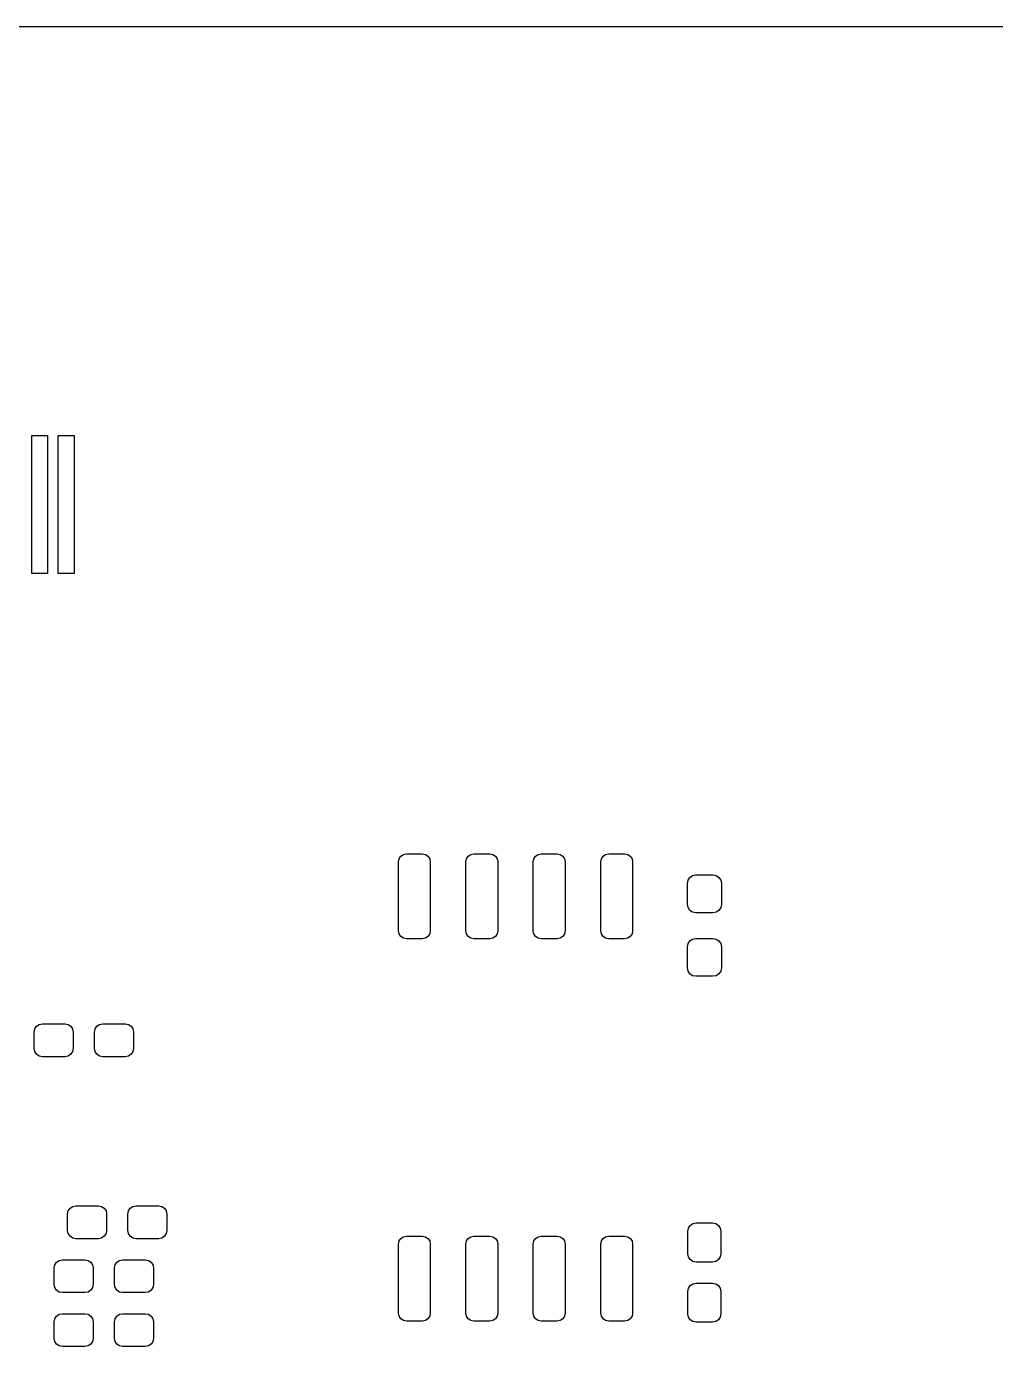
# Model space of a CAD drawing. Extents: x 0.1 to 70, y 0 to 50.
# Drawn here: x 16.8 to 35.05, y 25.18 to 50.05 of the extents above; entities that cross this region are included whole.
import ezdxf

# ---------------------------------------------------------------- set-up
doc = ezdxf.new("R2010")
doc.units = 0

msp = doc.modelspace()

# ---------------------------------------------------------------- linework, layer by layer
at = {"layer": 'Layer 1'}
for p, q in [((0.05, 50.0486), (70.05, 50.0486)), ((16.9, 39.7436), (16.9, 42.3436)), ((16.9, 42.3436), (17.2, 42.3436)), ((17.2, 42.3436), (17.2, 39.7436)), ((17.4, 39.7436), (17.4, 42.3436)), ((17.4, 42.3436), (17.7, 42.3436)), ((17.7, 42.3436), (17.7, 39.7436)), ((17.2, 39.7436), (16.9, 39.7436)), ((17.7, 39.7436), (17.4, 39.7436)), ((23.805, 34.3116), (23.8164, 34.369)), ((23.8164, 34.369), (23.8489, 34.4177)), ((23.8489, 34.4177), (23.8976, 34.4502)), ((23.8976, 34.4502), (23.955, 34.4616)), ((23.955, 34.4616), (24.255, 34.4616)), ((24.255, 34.4616), (24.3124, 34.4502)), ((24.3124, 34.4502), (24.3611, 34.4177)), ((24.3611, 34.4177), (24.3936, 34.369)), ((24.3936, 34.369), (24.405, 34.3116)), ((25.075, 34.3116), (25.0864, 34.369)), ((25.0864, 34.369), (25.1189, 34.4177)), ((25.1189, 34.4177), (25.1676, 34.4502)), ((25.1676, 34.4502), (25.225, 34.4616)), ((25.225, 34.4616), (25.525, 34.4616)), ((25.525, 34.4616), (25.5824, 34.4502)), ((25.5824, 34.4502), (25.6311, 34.4177)), ((25.6311, 34.4177), (25.6636, 34.369)), ((25.6636, 34.369), (25.675, 34.3116)), ((26.345, 34.3116), (26.3564, 34.369)), ((26.3564, 34.369), (26.3889, 34.4177)), ((26.3889, 34.4177), (26.4376, 34.4502)), ((26.4376, 34.4502), (26.495, 34.4616)), ((26.495, 34.4616), (26.795, 34.4616)), ((26.795, 34.4616), (26.8524, 34.4502)), ((26.8524, 34.4502), (26.9011, 34.4177)), ((26.9011, 34.4177), (26.9336, 34.369)), ((26.9336, 34.369), (26.945, 34.3116)), ((27.615, 34.3116), (27.6264, 34.369)), ((27.6264, 34.369), (27.6589, 34.4177)), ((27.6589, 34.4177), (27.7076, 34.4502)), ((27.7076, 34.4502), (27.765, 34.4616)), ((27.765, 34.4616), (28.065, 34.4616)), ((28.065, 34.4616), (28.1224, 34.4502)), ((28.1224, 34.4502), (28.1711, 34.4177)), ((28.1711, 34.4177), (28.2036, 34.369)), ((28.2036, 34.369), (28.215, 34.3116)), ((23.805, 33.0116), (23.805, 34.3116)), ((24.405, 34.3116), (24.405, 33.0116)), ((25.075, 33.0116), (25.075, 34.3116)), ((25.675, 34.3116), (25.675, 33.0116)), ((26.345, 33.0116), (26.345, 34.3116)), ((26.945, 34.3116), (26.945, 33.0116)), ((27.615, 33.0116), (27.615, 34.3116)), ((28.215, 34.3116), (28.215, 33.0116)), ((29.246, 33.9046), (29.2582, 33.9658)), ((29.246, 33.5096), (29.246, 33.9046)), ((29.2582, 33.9658), (29.2929, 34.0177)), ((29.2929, 34.0177), (29.3448, 34.0524)), ((29.3448, 34.0524), (29.406, 34.0646)), ((29.406, 34.0646), (29.726, 34.0646)), ((29.726, 34.0646), (29.7872, 34.0524)), ((29.7872, 34.0524), (29.8391, 34.0177)), ((29.8391, 34.0177), (29.8738, 33.9658)), ((29.8738, 33.9658), (29.886, 33.9046)), ((29.886, 33.9046), (29.886, 33.5096)), ((29.2582, 33.4484), (29.246, 33.5096)), ((29.2929, 33.3965), (29.2582, 33.4484)), ((29.3448, 33.3618), (29.2929, 33.3965)), ((29.406, 33.3496), (29.3448, 33.3618)), ((29.726, 33.3496), (29.406, 33.3496)), ((29.7872, 33.3618), (29.726, 33.3496)), ((29.8391, 33.3965), (29.7872, 33.3618)), ((29.8738, 33.4484), (29.8391, 33.3965)), ((29.886, 33.5096), (29.8738, 33.4484)), ((23.8164, 32.9542), (23.805, 33.0116)), ((23.8489, 32.9055), (23.8164, 32.9542)), ((23.8976, 32.873), (23.8489, 32.9055)), ((23.955, 32.8616), (23.8976, 32.873)), ((24.255, 32.8616), (23.955, 32.8616)), ((24.3124, 32.873), (24.255, 32.8616)), ((24.3611, 32.9055), (24.3124, 32.873)), ((24.3936, 32.9542), (24.3611, 32.9055)), ((24.405, 33.0116), (24.3936, 32.9542)), ((25.0864, 32.9542), (25.075, 33.0116)), ((25.1189, 32.9055), (25.0864, 32.9542)), ((25.1676, 32.873), (25.1189, 32.9055)), ((25.225, 32.8616), (25.1676, 32.873)), ((25.525, 32.8616), (25.225, 32.8616)), ((25.5824, 32.873), (25.525, 32.8616)), ((25.6311, 32.9055), (25.5824, 32.873)), ((25.6636, 32.9542), (25.6311, 32.9055)), ((25.675, 33.0116), (25.6636, 32.9542)), ((26.3564, 32.9542), (26.345, 33.0116)), ((26.3889, 32.9055), (26.3564, 32.9542)), ((26.4376, 32.873), (26.3889, 32.9055)), ((26.495, 32.8616), (26.4376, 32.873)), ((26.795, 32.8616), (26.495, 32.8616)), ((26.8524, 32.873), (26.795, 32.8616)), ((26.9011, 32.9055), (26.8524, 32.873)), ((26.9336, 32.9542), (26.9011, 32.9055)), ((26.945, 33.0116), (26.9336, 32.9542)), ((27.6264, 32.9542), (27.615, 33.0116)), ((27.6589, 32.9055), (27.6264, 32.9542)), ((27.7076, 32.873), (27.6589, 32.9055)), ((27.765, 32.8616), (27.7076, 32.873)), ((28.065, 32.8616), (27.765, 32.8616)), ((28.1224, 32.873), (28.065, 32.8616)), ((28.1711, 32.9055), (28.1224, 32.873)), ((28.2036, 32.9542), (28.1711, 32.9055)), ((28.215, 33.0116), (28.2036, 32.9542)), ((29.2929, 32.8227), (29.3448, 32.8574)), ((29.3448, 32.8574), (29.406, 32.8696)), ((29.406, 32.8696), (29.726, 32.8696)), ((29.726, 32.8696), (29.7872, 32.8574)), ((29.7872, 32.8574), (29.8391, 32.8227)), ((29.246, 32.7096), (29.2582, 32.7708)), ((29.246, 32.3146), (29.246, 32.7096)), ((29.2582, 32.7708), (29.2929, 32.8227)), ((29.8391, 32.8227), (29.8738, 32.7708)), ((29.8738, 32.7708), (29.886, 32.7096)), ((29.886, 32.7096), (29.886, 32.3146)), ((29.2582, 32.2534), (29.246, 32.3146)), ((29.2929, 32.2015), (29.2582, 32.2534)), ((29.3448, 32.1668), (29.2929, 32.2015)), ((29.406, 32.1546), (29.3448, 32.1668)), ((29.726, 32.1546), (29.406, 32.1546)), ((29.7872, 32.1668), (29.726, 32.1546)), ((29.8391, 32.2015), (29.7872, 32.1668)), ((29.8738, 32.2534), (29.8391, 32.2015)), ((29.886, 32.3146), (29.8738, 32.2534)), ((16.947, 31.1056), (16.9588, 31.1649)), ((16.947, 30.7956), (16.947, 31.1056)), ((16.9588, 31.1649), (16.9924, 31.2152)), ((16.9924, 31.2152), (17.0427, 31.2488)), ((17.0427, 31.2488), (17.102, 31.2606)), ((17.102, 31.2606), (17.527, 31.2606)), ((17.527, 31.2606), (17.5863, 31.2488)), ((17.5863, 31.2488), (17.6366, 31.2152)), ((17.6366, 31.2152), (17.6702, 31.1649)), ((17.6702, 31.1649), (17.682, 31.1056)), ((17.682, 31.1056), (17.682, 30.7956)), ((18.082, 31.1056), (18.0938, 31.1649)), ((18.082, 30.7956), (18.082, 31.1056)), ((18.0938, 31.1649), (18.1274, 31.2152)), ((18.1274, 31.2152), (18.1777, 31.2488)), ((18.1777, 31.2488), (18.237, 31.2606)), ((18.237, 31.2606), (18.662, 31.2606)), ((18.662, 31.2606), (18.7213, 31.2488)), ((18.7213, 31.2488), (18.7716, 31.2152)), ((18.7716, 31.2152), (18.8052, 31.1649)), ((18.8052, 31.1649), (18.817, 31.1056)), ((18.817, 31.1056), (18.817, 30.7956)), ((16.9588, 30.7363), (16.947, 30.7956)), ((16.9924, 30.686), (16.9588, 30.7363)), ((17.0427, 30.6524), (16.9924, 30.686)), ((17.102, 30.6406), (17.0427, 30.6524)), ((17.527, 30.6406), (17.102, 30.6406)), ((17.5863, 30.6524), (17.527, 30.6406)), ((17.6366, 30.686), (17.5863, 30.6524)), ((17.6702, 30.7363), (17.6366, 30.686)), ((17.682, 30.7956), (17.6702, 30.7363)), ((18.0938, 30.7363), (18.082, 30.7956)), ((18.1274, 30.686), (18.0938, 30.7363)), ((18.1777, 30.6524), (18.1274, 30.686)), ((18.237, 30.6406), (18.1777, 30.6524)), ((18.662, 30.6406), (18.237, 30.6406)), ((18.7213, 30.6524), (18.662, 30.6406)), ((18.7716, 30.686), (18.7213, 30.6524)), ((18.8052, 30.7363), (18.7716, 30.686)), ((18.817, 30.7956), (18.8052, 30.7363)), ((17.576, 27.6766), (17.5878, 27.7359)), ((17.576, 27.3666), (17.576, 27.6766)), ((17.5878, 27.7359), (17.6214, 27.7862)), ((17.6214, 27.7862), (17.6717, 27.8198)), ((17.6717, 27.8198), (17.731, 27.8316)), ((17.731, 27.8316), (18.156, 27.8316)), ((18.156, 27.8316), (18.2153, 27.8198)), ((18.2153, 27.8198), (18.2656, 27.7862)), ((18.2656, 27.7862), (18.2992, 27.7359)), ((18.2992, 27.7359), (18.311, 27.6766)), ((18.311, 27.6766), (18.311, 27.3666)), ((18.711, 27.6766), (18.7228, 27.7359)), ((18.711, 27.3666), (18.711, 27.6766)), ((18.7228, 27.7359), (18.7564, 27.7862)), ((18.7564, 27.7862), (18.8067, 27.8198)), ((18.8067, 27.8198), (18.866, 27.8316)), ((18.866, 27.8316), (19.291, 27.8316)), ((19.291, 27.8316), (19.3503, 27.8198)), ((19.3503, 27.8198), (19.4006, 27.7862)), ((19.4006, 27.7862), (19.4342, 27.7359)), ((19.4342, 27.7359), (19.446, 27.6766)), ((19.446, 27.6766), (19.446, 27.3666)), ((17.5878, 27.3073), (17.576, 27.3666)), ((18.311, 27.3666), (18.2992, 27.3073)), ((18.7228, 27.3073), (18.711, 27.3666)), ((19.446, 27.3666), (19.4342, 27.3073)), ((29.256, 27.3531), (29.2678, 27.4124)), ((29.2678, 27.4124), (29.3014, 27.4627)), ((29.3014, 27.4627), (29.3517, 27.4963)), ((29.3517, 27.4963), (29.411, 27.5081)), ((29.411, 27.5081), (29.721, 27.5081)), ((29.721, 27.5081), (29.7803, 27.4963)), ((29.7803, 27.4963), (29.8306, 27.4627)), ((29.8306, 27.4627), (29.8642, 27.4124)), ((29.8642, 27.4124), (29.876, 27.3531)), ((17.6214, 27.257), (17.5878, 27.3073)), ((17.6717, 27.2234), (17.6214, 27.257)), ((17.731, 27.2116), (17.6717, 27.2234)), ((18.156, 27.2116), (17.731, 27.2116)), ((18.2153, 27.2234), (18.156, 27.2116)), ((18.2656, 27.257), (18.2153, 27.2234)), ((18.2992, 27.3073), (18.2656, 27.257)), ((18.7564, 27.257), (18.7228, 27.3073)), ((18.8067, 27.2234), (18.7564, 27.257)), ((18.866, 27.2116), (18.8067, 27.2234)), ((19.291, 27.2116), (18.866, 27.2116)), ((19.3503, 27.2234), (19.291, 27.2116)), ((19.4006, 27.257), (19.3503, 27.2234)), ((19.4342, 27.3073), (19.4006, 27.257)), ((23.805, 27.1116), (23.8164, 27.169)), ((23.805, 25.8116), (23.805, 27.1116)), ((23.8164, 27.169), (23.8489, 27.2177)), ((23.8489, 27.2177), (23.8976, 27.2502)), ((23.8976, 27.2502), (23.955, 27.2616)), ((23.955, 27.2616), (24.255, 27.2616)), ((24.255, 27.2616), (24.3124, 27.2502)), ((24.3124, 27.2502), (24.3611, 27.2177)), ((24.3611, 27.2177), (24.3936, 27.169)), ((24.3936, 27.169), (24.405, 27.1116)), ((24.405, 27.1116), (24.405, 25.8116)), ((25.075, 27.1116), (25.0864, 27.169)), ((25.075, 25.8116), (25.075, 27.1116)), ((25.0864, 27.169), (25.1189, 27.2177)), ((25.1189, 27.2177), (25.1676, 27.2502)), ((25.1676, 27.2502), (25.225, 27.2616)), ((25.225, 27.2616), (25.525, 27.2616)), ((25.525, 27.2616), (25.5824, 27.2502)), ((25.5824, 27.2502), (25.6311, 27.2177)), ((25.6311, 27.2177), (25.6636, 27.169)), ((25.6636, 27.169), (25.675, 27.1116)), ((25.675, 27.1116), (25.675, 25.8116)), ((26.345, 27.1116), (26.3564, 27.169)), ((26.345, 25.8116), (26.345, 27.1116)), ((26.3564, 27.169), (26.3889, 27.2177)), ((26.3889, 27.2177), (26.4376, 27.2502)), ((26.4376, 27.2502), (26.495, 27.2616)), ((26.495, 27.2616), (26.795, 27.2616)), ((26.795, 27.2616), (26.8524, 27.2502)), ((26.8524, 27.2502), (26.9011, 27.2177)), ((26.9011, 27.2177), (26.9336, 27.169)), ((26.9336, 27.169), (26.945, 27.1116)), ((26.945, 27.1116), (26.945, 25.8116)), ((27.615, 27.1116), (27.6264, 27.169)), ((27.615, 25.8116), (27.615, 27.1116)), ((27.6264, 27.169), (27.6589, 27.2177)), ((27.6589, 27.2177), (27.7076, 27.2502)), ((27.7076, 27.2502), (27.765, 27.2616)), ((27.765, 27.2616), (28.065, 27.2616)), ((28.065, 27.2616), (28.1224, 27.2502)), ((28.1224, 27.2502), (28.1711, 27.2177)), ((28.1711, 27.2177), (28.2036, 27.169)), ((28.2036, 27.169), (28.215, 27.1116)), ((28.215, 27.1116), (28.215, 25.8116)), ((29.256, 26.9281), (29.256, 27.3531)), ((29.876, 27.3531), (29.876, 26.9281)), ((29.2678, 26.8688), (29.256, 26.9281)), ((29.3014, 26.8185), (29.2678, 26.8688)), ((29.8642, 26.8688), (29.8306, 26.8185)), ((29.876, 26.9281), (29.8642, 26.8688)), ((17.322, 26.6606), (17.3338, 26.7199)), ((17.322, 26.3506), (17.322, 26.6606)), ((17.3338, 26.7199), (17.3674, 26.7702)), ((17.3674, 26.7702), (17.4177, 26.8038)), ((17.4177, 26.8038), (17.477, 26.8156)), ((17.477, 26.8156), (17.902, 26.8156)), ((17.902, 26.8156), (17.9613, 26.8038)), ((17.9613, 26.8038), (18.0116, 26.7702)), ((18.0116, 26.7702), (18.0452, 26.7199)), ((18.0452, 26.7199), (18.057, 26.6606)), ((18.057, 26.6606), (18.057, 26.3506)), ((18.457, 26.6606), (18.4688, 26.7199)), ((18.457, 26.3506), (18.457, 26.6606)), ((18.4688, 26.7199), (18.5024, 26.7702)), ((18.5024, 26.7702), (18.5527, 26.8038)), ((18.5527, 26.8038), (18.612, 26.8156)), ((18.612, 26.8156), (19.037, 26.8156)), ((19.037, 26.8156), (19.0963, 26.8038)), ((19.0963, 26.8038), (19.1466, 26.7702)), ((19.1466, 26.7702), (19.1802, 26.7199)), ((19.1802, 26.7199), (19.192, 26.6606)), ((19.192, 26.6606), (19.192, 26.3506)), ((29.3517, 26.7849), (29.3014, 26.8185)), ((29.411, 26.7731), (29.3517, 26.7849)), ((29.721, 26.7731), (29.411, 26.7731)), ((29.7803, 26.7849), (29.721, 26.7731)), ((29.8306, 26.8185), (29.7803, 26.7849)), ((29.3014, 26.3277), (29.3517, 26.3613)), ((29.3517, 26.3613), (29.411, 26.3731)), ((29.411, 26.3731), (29.721, 26.3731)), ((29.721, 26.3731), (29.7803, 26.3613)), ((29.7803, 26.3613), (29.8306, 26.3277)), ((17.3338, 26.2913), (17.322, 26.3506)), ((17.3674, 26.241), (17.3338, 26.2913)), ((17.4177, 26.2074), (17.3674, 26.241)), ((17.477, 26.1956), (17.4177, 26.2074)), ((17.902, 26.1956), (17.477, 26.1956)), ((17.9613, 26.2074), (17.902, 26.1956)), ((18.0116, 26.241), (17.9613, 26.2074)), ((18.0452, 26.2913), (18.0116, 26.241)), ((18.057, 26.3506), (18.0452, 26.2913)), ((18.4688, 26.2913), (18.457, 26.3506)), ((18.5024, 26.241), (18.4688, 26.2913)), ((18.5527, 26.2074), (18.5024, 26.241)), ((18.612, 26.1956), (18.5527, 26.2074)), ((19.037, 26.1956), (18.612, 26.1956)), ((19.0963, 26.2074), (19.037, 26.1956)), ((19.1466, 26.241), (19.0963, 26.2074)), ((19.1802, 26.2913), (19.1466, 26.241)), ((19.192, 26.3506), (19.1802, 26.2913)), ((29.256, 26.2181), (29.2678, 26.2774)), ((29.256, 25.7931), (29.256, 26.2181)), ((29.2678, 26.2774), (29.3014, 26.3277)), ((29.8306, 26.3277), (29.8642, 26.2774)), ((29.8642, 26.2774), (29.876, 26.2181)), ((29.876, 26.2181), (29.876, 25.7931)), ((17.322, 25.6446), (17.3338, 25.7039)), ((17.322, 25.3346), (17.322, 25.6446)), ((17.3338, 25.7039), (17.3674, 25.7542)), ((17.3674, 25.7542), (17.4177, 25.7878)), ((17.4177, 25.7878), (17.477, 25.7996)), ((17.477, 25.7996), (17.902, 25.7996)), ((17.902, 25.7996), (17.9613, 25.7878)), ((17.9613, 25.7878), (18.0116, 25.7542)), ((18.0116, 25.7542), (18.0452, 25.7039)), ((18.0452, 25.7039), (18.057, 25.6446)), ((18.057, 25.6446), (18.057, 25.3346)), ((18.457, 25.6446), (18.4688, 25.7039)), ((18.457, 25.3346), (18.457, 25.6446)), ((18.4688, 25.7039), (18.5024, 25.7542)), ((18.5024, 25.7542), (18.5527, 25.7878)), ((18.5527, 25.7878), (18.612, 25.7996)), ((18.612, 25.7996), (19.037, 25.7996)), ((19.037, 25.7996), (19.0963, 25.7878)), ((19.0963, 25.7878), (19.1466, 25.7542)), ((19.1466, 25.7542), (19.1802, 25.7039)), ((19.1802, 25.7039), (19.192, 25.6446)), ((19.192, 25.6446), (19.192, 25.3346)), ((23.8164, 25.7542), (23.805, 25.8116)), ((23.8489, 25.7055), (23.8164, 25.7542)), ((23.8976, 25.673), (23.8489, 25.7055)), ((23.955, 25.6616), (23.8976, 25.673)), ((24.255, 25.6616), (23.955, 25.6616)), ((24.3124, 25.673), (24.255, 25.6616)), ((24.3611, 25.7055), (24.3124, 25.673)), ((24.3936, 25.7542), (24.3611, 25.7055)), ((24.405, 25.8116), (24.3936, 25.7542)), ((25.0864, 25.7542), (25.075, 25.8116)), ((25.1189, 25.7055), (25.0864, 25.7542)), ((25.1676, 25.673), (25.1189, 25.7055)), ((25.225, 25.6616), (25.1676, 25.673)), ((25.525, 25.6616), (25.225, 25.6616)), ((25.5824, 25.673), (25.525, 25.6616)), ((25.6311, 25.7055), (25.5824, 25.673)), ((25.6636, 25.7542), (25.6311, 25.7055)), ((25.675, 25.8116), (25.6636, 25.7542)), ((26.3564, 25.7542), (26.345, 25.8116)), ((26.3889, 25.7055), (26.3564, 25.7542)), ((26.4376, 25.673), (26.3889, 25.7055)), ((26.495, 25.6616), (26.4376, 25.673)), ((26.795, 25.6616), (26.495, 25.6616)), ((26.8524, 25.673), (26.795, 25.6616)), ((26.9011, 25.7055), (26.8524, 25.673)), ((26.9336, 25.7542), (26.9011, 25.7055)), ((26.945, 25.8116), (26.9336, 25.7542)), ((27.6264, 25.7542), (27.615, 25.8116)), ((27.6589, 25.7055), (27.6264, 25.7542)), ((27.7076, 25.673), (27.6589, 25.7055)), ((27.765, 25.6616), (27.7076, 25.673)), ((28.065, 25.6616), (27.765, 25.6616)), ((28.1224, 25.673), (28.065, 25.6616)), ((28.1711, 25.7055), (28.1224, 25.673)), ((28.2036, 25.7542), (28.1711, 25.7055)), ((28.215, 25.8116), (28.2036, 25.7542)), ((29.2678, 25.7338), (29.256, 25.7931)), ((29.3014, 25.6835), (29.2678, 25.7338)), ((29.3517, 25.6499), (29.3014, 25.6835)), ((29.411, 25.6381), (29.3517, 25.6499)), ((29.721, 25.6381), (29.411, 25.6381)), ((29.7803, 25.6499), (29.721, 25.6381)), ((29.8306, 25.6835), (29.7803, 25.6499)), ((29.8642, 25.7338), (29.8306, 25.6835)), ((29.876, 25.7931), (29.8642, 25.7338)), ((17.3338, 25.2753), (17.322, 25.3346)), ((17.3674, 25.225), (17.3338, 25.2753)), ((17.4177, 25.1914), (17.3674, 25.225)), ((17.477, 25.1796), (17.4177, 25.1914)), ((17.902, 25.1796), (17.477, 25.1796)), ((17.9613, 25.1914), (17.902, 25.1796)), ((18.0116, 25.225), (17.9613, 25.1914)), ((18.0452, 25.2753), (18.0116, 25.225)), ((18.057, 25.3346), (18.0452, 25.2753)), ((18.4688, 25.2753), (18.457, 25.3346)), ((18.5024, 25.225), (18.4688, 25.2753)), ((18.5527, 25.1914), (18.5024, 25.225)), ((18.612, 25.1796), (18.5527, 25.1914)), ((19.037, 25.1796), (18.612, 25.1796)), ((19.0963, 25.1914), (19.037, 25.1796)), ((19.1466, 25.225), (19.0963, 25.1914)), ((19.1802, 25.2753), (19.1466, 25.225)), ((19.192, 25.3346), (19.1802, 25.2753))]:
    msp.add_line(p, q, dxfattribs=at)

doc.saveas('drawing.dxf')
